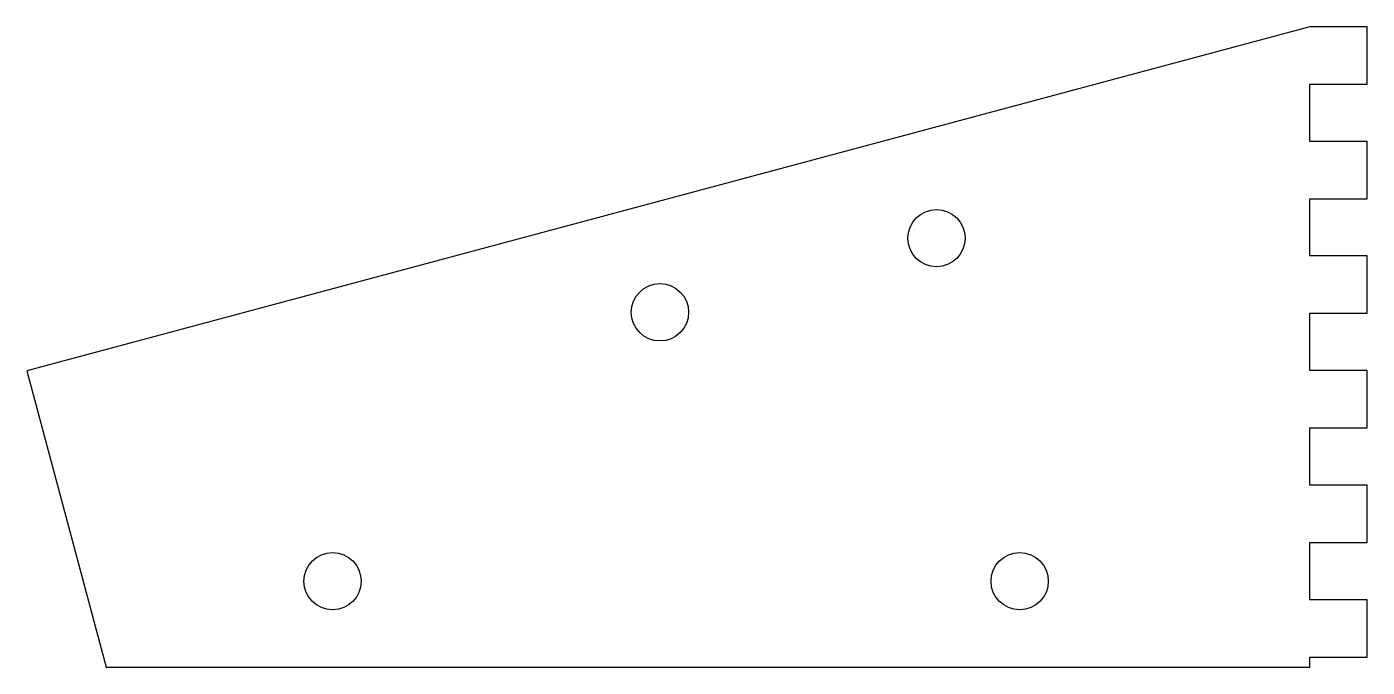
# Model space of a CAD drawing. Header units: millimetres. Extents: x -6.6 to 87, y 4 to 48.7.
import ezdxf

# ---------------------------------------------------------------- set-up
doc = ezdxf.new("R2010")
doc.units = ezdxf.units.MM

msp = doc.modelspace()

# ---------------------------------------------------------------- linework, layer by layer
msp.add_lwpolyline([(-6.616, 24.691), (-1.072, 4), (83.025, 4), (83.025, 4.71), (87.025, 4.71), (87.025, 8.71), (83.025, 8.71), (83.025, 12.71), (87.025, 12.71), (87.025, 16.71), (83.025, 16.71), (83.025, 20.71), (87.025, 20.71), (87.025, 24.71), (83.025, 24.71), (83.025, 28.71), (87.025, 28.71), (87.025, 32.71), (83.025, 32.71), (83.025, 36.71), (87.025, 36.71), (87.025, 40.71), (83.025, 40.71), (83.025, 44.71), (87.025, 44.71), (87.025, 48.71), (83.025, 48.71)], close=True)
for centre in [(56.936, 33.955), (37.617, 28.779), (14.748, 10), (62.748, 10)]:
    msp.add_circle(centre, 2)

doc.saveas('drawing.dxf')
